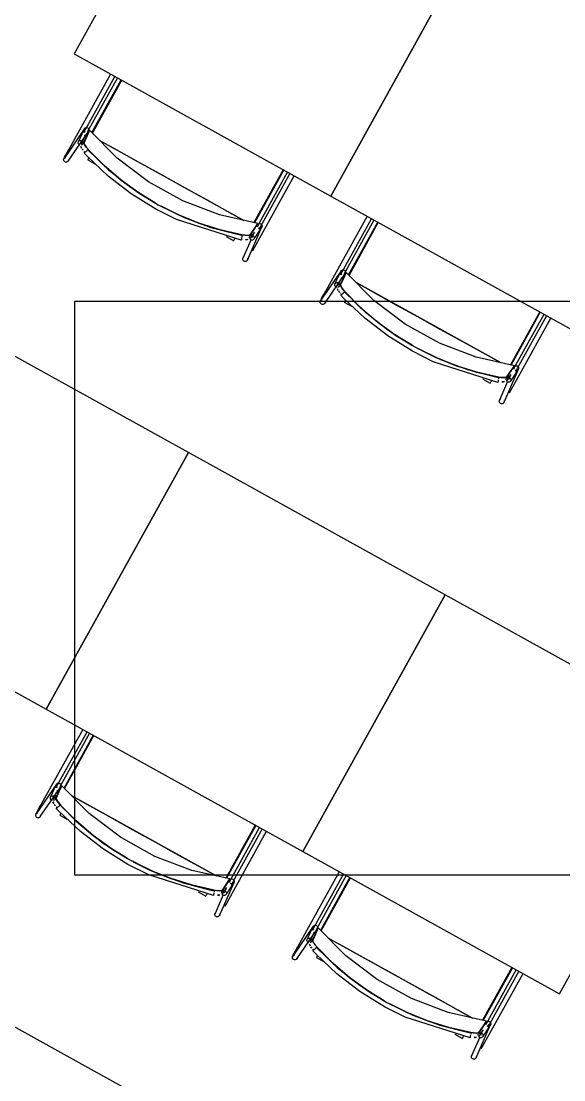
# Model space of a CAD drawing. Header units: metres. Extents: x 2.5 to 42.6, y 0.9 to 31.9.
# Drawn here: x 22.553 to 23.027, y 19.971 to 20.895 of the extents above; entities that cross this region are included whole.
import ezdxf

# ---------------------------------------------------------------- set-up
doc = ezdxf.new("R2010")
doc.units = ezdxf.units.M
for name, color, linetype in [('ARREDI', 9, 'Continuous'), ('PARETI_STRUTTURE', 7, 'Continuous'), ('WAYFINDING_RIQUADRI', 7, 'Continuous')]:
    doc.layers.add(name, color=color, linetype=linetype)

msp = doc.modelspace()

# ---------------------------------------------------------------- linework, layer by layer
at = {"layer": 'ARREDI'}
for points in [[(22.72375, 21.09001), (22.59968, 20.86616), (22.82353, 20.74209), (22.9476, 20.96594)], [(22.9476, 20.96594), (22.82353, 20.74209), (23.04737, 20.61802), (23.17144, 20.84187)], [(22.47561, 20.64232), (22.35154, 20.41847), (22.57539, 20.2944), (22.69946, 20.51825)], [(22.69946, 20.51825), (22.57539, 20.2944), (22.79924, 20.17033), (22.92331, 20.39418)], [(22.9233, 20.39418), (22.79923, 20.17033), (23.02308, 20.04626), (23.14715, 20.27011)], [(22.45132, 20.07056), (22.32725, 19.84671), (22.5511, 19.72264), (22.67517, 19.94649)]]:
    msp.add_lwpolyline(points, close=True, dxfattribs=at)
for points in [[(22.6152, 20.79741), (22.6407, 20.84342)], [(22.75331, 20.70834), (22.75661, 20.71324), (22.75989, 20.71816), (22.7265, 20.72567), (22.69448, 20.73787), (22.6645, 20.75449), (22.63718, 20.77519), (22.61311, 20.79952), (22.61068, 20.79413), (22.60828, 20.78873), (22.60839, 20.78785), (22.60917, 20.78634), (22.61049, 20.78446), (22.61207, 20.78259)], [(22.60934, 20.79786), (22.60877, 20.79836), (22.60841, 20.79901), (22.60829, 20.79975), (22.60844, 20.80048), (22.60866, 20.80091), (22.60866, 20.80093), (22.60881, 20.80112), (22.6094, 20.80158), (22.6101, 20.80182)], [(22.61011, 20.80182), (22.61086, 20.8018), (22.61155, 20.80153), (22.61212, 20.80103), (22.61248, 20.80037), (22.61261, 20.79964), (22.61247, 20.7989)], [(22.61136, 20.79805), (22.61312, 20.79951)], [(22.60498, 20.78651), (22.60427, 20.78678), (22.6037, 20.78726), (22.60333, 20.7879), (22.60322, 20.78863), (22.60322, 20.7887), (22.60335, 20.78935), (22.60341, 20.78949), (22.60373, 20.78997), (22.60431, 20.79043), (22.60502, 20.79067)], [(22.60502, 20.79067), (22.60577, 20.79065), (22.60648, 20.79039), (22.60705, 20.7899), (22.60741, 20.78926), (22.60754, 20.78854), (22.60754, 20.78853), (22.6074, 20.78782), (22.60734, 20.78768), (22.60702, 20.78719), (22.60644, 20.78674), (22.60573, 20.7865)], [(22.60598, 20.78771), (22.60773, 20.79164), (22.60827, 20.79285)], [(22.61206, 20.78259), (22.6104, 20.78455), (22.60913, 20.78641), (22.60838, 20.78788), (22.60826, 20.78874)], [(22.60905, 20.7946), (22.60944, 20.79547)], [(22.62186, 20.79068), (22.63439, 20.78373), (22.65451, 20.77258), (22.6747, 20.76139), (22.69491, 20.75018), (22.71511, 20.73898), (22.73523, 20.72783), (22.74777, 20.72089)], [(22.74776, 20.72089), (22.62187, 20.79067)], [(22.59536, 20.78336), (22.59534, 20.78337), (22.59538, 20.78335), (22.59565, 20.78319), (22.59609, 20.78294)], [(22.5961, 20.78295), (22.59668, 20.78263)], [(22.60541, 20.7854), (22.60616, 20.78392)], [(22.60621, 20.78387), (22.60544, 20.78537)], [(22.60752, 20.78198), (22.60673, 20.78312)], [(22.60673, 20.78311), (22.60745, 20.78207)], [(22.60905, 20.78016), (22.60835, 20.78099)], [(22.60845, 20.77962), (22.60843, 20.77961)], [(22.60846, 20.77964), (22.60867, 20.77982), (22.60905, 20.78015), (22.60955, 20.7806), (22.6101, 20.7811), (22.61064, 20.7816)], [(22.61065, 20.78159), (22.61112, 20.78202), (22.61147, 20.78233), (22.61164, 20.78248)], [(22.67062, 20.73595), (22.65636, 20.74463), (22.64057, 20.75608), (22.62578, 20.76876), (22.61205, 20.78259)], [(22.61216, 20.78248), (22.62585, 20.76869), (22.64063, 20.75603), (22.65638, 20.74462), (22.67062, 20.73596)], [(22.59299, 20.7716), (22.59224, 20.77161), (22.59154, 20.77189), (22.59097, 20.77239), (22.5906, 20.77304), (22.59049, 20.77378), (22.59063, 20.77451), (22.59086, 20.77494), (22.59086, 20.77496), (22.59102, 20.77515), (22.5916, 20.77561), (22.59231, 20.77585)], [(22.59481, 20.77367), (22.59467, 20.77293), (22.59443, 20.7725), (22.59443, 20.77249), (22.59428, 20.7723), (22.5937, 20.77184), (22.59299, 20.7716)], [(22.61254, 20.77559), (22.61218, 20.77494), (22.61186, 20.77437), (22.61162, 20.77394), (22.6115, 20.77372)], [(22.7825, 20.76483), (22.757, 20.71882)], [(22.69013, 20.7259), (22.67552, 20.73324)], [(22.67553, 20.73323), (22.69009, 20.72591)], [(22.69066, 20.72565), (22.70844, 20.71844), (22.727, 20.71262), (22.74596, 20.70832)], [(22.7461, 20.70829), (22.72712, 20.7126), (22.70852, 20.71842), (22.6907, 20.72564)], [(22.7599, 20.71816), (22.7595, 20.71517), (22.7599, 20.71816)], [(22.75972, 20.71729), (22.76026, 20.7178), (22.76096, 20.71808), (22.76171, 20.71812), (22.76243, 20.71791), (22.76302, 20.71746), (22.76344, 20.71683)], [(22.76344, 20.71683), (22.76362, 20.71611), (22.76352, 20.71536), (22.76344, 20.71514), (22.76344, 20.71512), (22.76319, 20.71471), (22.76265, 20.71419), (22.76195, 20.7139), (22.7612, 20.71386), (22.76048, 20.71408)], [(22.83905, 20.67334), (22.86455, 20.71935)], [(22.73887, 20.70312), (22.73899, 20.70335), (22.73923, 20.70377), (22.73955, 20.70435), (22.73991, 20.70499)], [(22.74587, 20.70585), (22.74575, 20.70511), (22.74564, 20.70446), (22.74555, 20.70396), (22.7455, 20.70368), (22.7455, 20.70364), (22.7455, 20.70365), (22.74554, 20.70389)], [(22.74623, 20.70788), (22.74619, 20.70766), (22.7461, 20.7072), (22.74599, 20.70658)], [(22.7461, 20.7083), (22.74852, 20.70795), (22.75081, 20.70784), (22.75251, 20.70798), (22.75331, 20.70834)], [(22.75333, 20.70834), (22.75255, 20.70797), (22.7509, 20.70782), (22.74864, 20.70793), (22.74611, 20.70829)], [(22.75259, 20.70573), (22.75267, 20.70646), (22.75291, 20.70699), (22.75301, 20.70711), (22.75352, 20.70761), (22.75353, 20.70761), (22.75421, 20.70789), (22.75495, 20.70792), (22.75566, 20.7077), (22.75627, 20.70724), (22.75667, 20.70661)], [(22.75689, 20.71062), (22.75608, 20.70942), (22.75276, 20.70451)], [(22.75668, 20.70661), (22.75686, 20.70589), (22.75677, 20.70515), (22.75654, 20.70462), (22.75644, 20.70448), (22.75597, 20.70403), (22.75591, 20.704), (22.75523, 20.70372), (22.7545, 20.70369), (22.75377, 20.70391), (22.75318, 20.70437)], [(22.75116, 20.70408), (22.7503, 20.70401), (22.74905, 20.70407)], [(22.74905, 20.70406), (22.75036, 20.704)], [(22.75428, 20.69528), (22.75486, 20.69496)], [(22.74688, 20.6863), (22.7467, 20.68702), (22.7468, 20.68777), (22.74688, 20.68799), (22.74688, 20.68801), (22.74713, 20.68842), (22.74767, 20.68894)], [(22.75085, 20.68797), (22.75103, 20.68725), (22.75093, 20.6865), (22.75085, 20.68628), (22.75085, 20.68626), (22.7506, 20.68585), (22.75006, 20.68533), (22.74936, 20.68504), (22.74861, 20.685), (22.74789, 20.68522), (22.7473, 20.68568), (22.74688, 20.68629)], [(22.75486, 20.69495), (22.75531, 20.6947), (22.75557, 20.69456)], [(22.75562, 20.69453), (22.7556, 20.69455)], [(22.83319, 20.67379), (22.83262, 20.67429), (22.83226, 20.67494), (22.83213, 20.67568), (22.83228, 20.67641), (22.83251, 20.67684), (22.83251, 20.67686), (22.83266, 20.67705), (22.83324, 20.67751), (22.83395, 20.67775)], [(22.83395, 20.67775), (22.8347, 20.67774), (22.8354, 20.67746), (22.83597, 20.67696), (22.83633, 20.67631), (22.83645, 20.67557), (22.83631, 20.67483)], [(22.82982, 20.66364), (22.83157, 20.66757), (22.83225, 20.66909)], [(22.97715, 20.58427), (22.98046, 20.58917), (22.98374, 20.59409), (22.95035, 20.6016), (22.91832, 20.6138), (22.88833, 20.63042), (22.86103, 20.65112), (22.83696, 20.67545), (22.83453, 20.67006), (22.83213, 20.66466), (22.83224, 20.66378), (22.83301, 20.66227), (22.83433, 20.66039), (22.83592, 20.65852)], [(22.83289, 20.67053), (22.83328, 20.6714)], [(22.8352, 20.67398), (22.83697, 20.67544)], [(22.8192, 20.65929), (22.81919, 20.65931), (22.81923, 20.65928), (22.81949, 20.65912), (22.81994, 20.65887)], [(22.81994, 20.65888), (22.82053, 20.65856)], [(22.82882, 20.66245), (22.82812, 20.66271), (22.82755, 20.6632), (22.82717, 20.66383), (22.82706, 20.66456), (22.82706, 20.66463), (22.8272, 20.66528), (22.82725, 20.66542), (22.82757, 20.6659), (22.82816, 20.66636), (22.82887, 20.6666)], [(22.82887, 20.6666), (22.82962, 20.66658), (22.83032, 20.66632), (22.83089, 20.66583), (22.83125, 20.66519), (22.83138, 20.66447), (22.83138, 20.66446), (22.83124, 20.66375), (22.83119, 20.66361), (22.83087, 20.66312), (22.83028, 20.66267), (22.82957, 20.66243)], [(22.82926, 20.66133), (22.83001, 20.65985)], [(22.83005, 20.6598), (22.82929, 20.6613)], [(22.83137, 20.65791), (22.83057, 20.65905)], [(22.83057, 20.65904), (22.83129, 20.658)], [(22.8359, 20.65852), (22.83425, 20.66048), (22.83297, 20.66234), (22.83222, 20.66381), (22.83211, 20.66467)], [(22.83449, 20.65752), (22.83497, 20.65795), (22.83531, 20.65826), (22.83548, 20.65841)], [(22.89447, 20.61188), (22.8802, 20.62056), (22.86441, 20.63201), (22.84962, 20.64469), (22.8359, 20.65852)], [(22.836, 20.65841), (22.8497, 20.64462), (22.86448, 20.63196), (22.88023, 20.62055), (22.89446, 20.6119)], [(22.8457, 20.66661), (22.85823, 20.65966), (22.87836, 20.64851), (22.89855, 20.63732), (22.91876, 20.62611), (22.93895, 20.61491), (22.95908, 20.60376), (22.97162, 20.59682)], [(22.9716, 20.59682), (22.84571, 20.6666)], [(22.81683, 20.64753), (22.81608, 20.64754), (22.81539, 20.64782), (22.81482, 20.64832), (22.81445, 20.64897), (22.81433, 20.64971), (22.81447, 20.65044), (22.81471, 20.65087), (22.81471, 20.65089), (22.81486, 20.65108), (22.81545, 20.65154), (22.81615, 20.65178)], [(22.81865, 20.6496), (22.81851, 20.64886), (22.81828, 20.64843), (22.81828, 20.64842), (22.81812, 20.64823), (22.81754, 20.64777), (22.81683, 20.64753)], [(22.8329, 20.65609), (22.83219, 20.65692)], [(22.83229, 20.65555), (22.83228, 20.65554)], [(22.83231, 20.65557), (22.83252, 20.65575), (22.83289, 20.65608), (22.83339, 20.65653), (22.83395, 20.65703), (22.83449, 20.65753)], [(22.83639, 20.65152), (22.83602, 20.65087), (22.8357, 20.6503), (22.83547, 20.64987), (22.83534, 20.64965)], [(23.00635, 20.64076), (22.98085, 20.59475)], [(22.91398, 20.60183), (22.89937, 20.60917)], [(22.89938, 20.60916), (22.91393, 20.60184)], [(22.91451, 20.60158), (22.93229, 20.59437), (22.95084, 20.58855), (22.9698, 20.58425)], [(22.96995, 20.58422), (22.95096, 20.58853), (22.93236, 20.59435), (22.91454, 20.60157)], [(22.98374, 20.59409), (22.98334, 20.5911), (22.98374, 20.59409)], [(22.98356, 20.59322), (22.9841, 20.59373), (22.9848, 20.59401), (22.98555, 20.59405), (22.98627, 20.59385), (22.98687, 20.59339), (22.98729, 20.59276)], [(22.98073, 20.58655), (22.97992, 20.58535), (22.9766, 20.58044)], [(22.98728, 20.59276), (22.98746, 20.59204), (22.98737, 20.59129), (22.98728, 20.59107), (22.98728, 20.59105), (22.98703, 20.59064), (22.98649, 20.59012), (22.9858, 20.58983), (22.98505, 20.58979), (22.98433, 20.59001)], [(22.96271, 20.57905), (22.96284, 20.57928), (22.96307, 20.5797), (22.96339, 20.58028), (22.96375, 20.58092)], [(22.96972, 20.58178), (22.96959, 20.58104), (22.96948, 20.58039), (22.9694, 20.57989), (22.96934, 20.57961), (22.96934, 20.57957), (22.96934, 20.57958), (22.96939, 20.57982)], [(22.97007, 20.58381), (22.97003, 20.58359), (22.96995, 20.58313), (22.96984, 20.58251)], [(22.96995, 20.58423), (22.97236, 20.58388), (22.97465, 20.58377), (22.97635, 20.58391), (22.97715, 20.58427)], [(22.97718, 20.58427), (22.9764, 20.5839), (22.97474, 20.58375), (22.97248, 20.58386), (22.96995, 20.58422)], [(22.975, 20.58001), (22.97414, 20.57994), (22.97289, 20.58)], [(22.9729, 20.57999), (22.9742, 20.57994)], [(22.97643, 20.58166), (22.97652, 20.58239), (22.97675, 20.58292), (22.97685, 20.58305), (22.97736, 20.58355), (22.97738, 20.58355), (22.97806, 20.58382), (22.9788, 20.58385), (22.9795, 20.58363), (22.98011, 20.58317), (22.98052, 20.58255)], [(22.98052, 20.58254), (22.9807, 20.58182), (22.98062, 20.58108), (22.98038, 20.58055), (22.98029, 20.58041), (22.9798, 20.57996), (22.97976, 20.57993), (22.97908, 20.57965), (22.97834, 20.57962), (22.97762, 20.57985), (22.97702, 20.5803)], [(22.97812, 20.57121), (22.97871, 20.57089)], [(22.97871, 20.57088), (22.97915, 20.57063), (22.97942, 20.57049)], [(22.97946, 20.57046), (22.97945, 20.57048)], [(22.97073, 20.56223), (22.97056, 20.56295), (22.97064, 20.5637), (22.97073, 20.56392), (22.97073, 20.56394), (22.97098, 20.56435), (22.97152, 20.56487)], [(22.97469, 20.5639), (22.97488, 20.56318), (22.97478, 20.56243), (22.97469, 20.56221), (22.97469, 20.5622), (22.97444, 20.56178), (22.9739, 20.56126), (22.97321, 20.56097), (22.97246, 20.56093), (22.97174, 20.56115), (22.97114, 20.56161), (22.97072, 20.56222)], [(22.59091, 20.22565), (22.61641, 20.27166)], [(22.58505, 20.2261), (22.58448, 20.2266), (22.58412, 20.22725), (22.58399, 20.22799), (22.58415, 20.22872), (22.58437, 20.22915), (22.58437, 20.22917), (22.58452, 20.22936), (22.5851, 20.22982), (22.58581, 20.23006)], [(22.72901, 20.13658), (22.73232, 20.14148), (22.7356, 20.1464), (22.70221, 20.15391), (22.67018, 20.16611), (22.64021, 20.18273), (22.61289, 20.20343), (22.58882, 20.22776), (22.58639, 20.22237), (22.58399, 20.21697), (22.5841, 20.21609), (22.58488, 20.21458), (22.5862, 20.2127), (22.58778, 20.21083)], [(22.58581, 20.23006), (22.58656, 20.23005), (22.58726, 20.22977), (22.58783, 20.22927), (22.58819, 20.22861), (22.58831, 20.22788), (22.58817, 20.22714)], [(22.58706, 20.22629), (22.58883, 20.22775)], [(22.58069, 20.21475), (22.57998, 20.21502), (22.57941, 20.2155), (22.57903, 20.21614), (22.57892, 20.21687), (22.57892, 20.21694), (22.57906, 20.21759), (22.57912, 20.21773), (22.57944, 20.21821), (22.58002, 20.21867), (22.58073, 20.21891)], [(22.58073, 20.21891), (22.58148, 20.21889), (22.58219, 20.21863), (22.58275, 20.21814), (22.58312, 20.2175), (22.58324, 20.21678), (22.58324, 20.21677), (22.5831, 20.21606), (22.58305, 20.21592), (22.58273, 20.21543), (22.58214, 20.21498), (22.58144, 20.21474)], [(22.58168, 20.21595), (22.58343, 20.21988), (22.58411, 20.2214)], [(22.58776, 20.21083), (22.58611, 20.21279), (22.58483, 20.21465), (22.58408, 20.21612), (22.58397, 20.21698)], [(22.58475, 20.22284), (22.58514, 20.22371)], [(22.59756, 20.21892), (22.61009, 20.21197), (22.63022, 20.20082), (22.65041, 20.18963), (22.67061, 20.17843)], [(22.72346, 20.14913), (22.59757, 20.21891)], [(22.57106, 20.2116), (22.57105, 20.21161), (22.57109, 20.21159), (22.57135, 20.21143), (22.5718, 20.21118)], [(22.5718, 20.21119), (22.57239, 20.21087)], [(22.58112, 20.21364), (22.58187, 20.21216)], [(22.58191, 20.21211), (22.58115, 20.21361)], [(22.58243, 20.21135), (22.58315, 20.21031)], [(22.58323, 20.21022), (22.58244, 20.21136)], [(22.58476, 20.2084), (22.58405, 20.20923)], [(22.58415, 20.20786), (22.58414, 20.20785)], [(22.58417, 20.20788), (22.58438, 20.20806), (22.58475, 20.20841), (22.58525, 20.20884), (22.58581, 20.20934), (22.58635, 20.20984)], [(22.58635, 20.20983), (22.58683, 20.21026), (22.58717, 20.21057), (22.58734, 20.21072)], [(22.64633, 20.16419), (22.63207, 20.17287), (22.61627, 20.18432), (22.60148, 20.197), (22.58776, 20.21083)], [(22.58786, 20.21072), (22.60156, 20.19693), (22.61634, 20.18427), (22.63209, 20.17286), (22.64632, 20.1642)], [(22.5687, 20.19984), (22.56795, 20.19985), (22.56725, 20.20013), (22.56668, 20.20063), (22.56631, 20.20128), (22.5662, 20.20202), (22.56633, 20.20275), (22.56657, 20.20318), (22.56657, 20.2032), (22.56672, 20.20339), (22.56731, 20.20385), (22.56801, 20.20409)], [(22.57051, 20.20191), (22.57037, 20.20117), (22.57014, 20.20074), (22.57014, 20.20073), (22.56998, 20.20054), (22.5694, 20.20008), (22.56869, 20.19984)], [(22.58825, 20.20383), (22.58789, 20.20318), (22.58757, 20.20261), (22.58733, 20.20218), (22.5872, 20.20196)], [(22.7582, 20.19307), (22.7327, 20.14706)], [(22.67063, 20.17842), (22.69082, 20.16723), (22.71094, 20.15608), (22.72347, 20.14913)], [(22.66584, 20.15414), (22.65123, 20.16148)], [(22.65124, 20.16147), (22.6658, 20.15415)], [(22.66637, 20.15389), (22.68415, 20.14668), (22.7027, 20.14086), (22.72166, 20.13656)], [(22.72181, 20.13653), (22.70282, 20.14084), (22.68422, 20.14666), (22.6664, 20.15388)], [(22.73561, 20.1464), (22.7352, 20.14341), (22.73561, 20.1464)], [(22.73542, 20.14553), (22.73597, 20.14604), (22.73666, 20.14634), (22.73741, 20.14636), (22.73813, 20.14615), (22.73873, 20.1457), (22.73915, 20.14507)], [(22.73914, 20.14507), (22.73932, 20.14435), (22.73923, 20.1436), (22.73914, 20.14338), (22.73914, 20.14336), (22.73889, 20.14295), (22.73835, 20.14243), (22.73766, 20.14214), (22.73691, 20.1421), (22.73619, 20.14232)], [(22.81475, 20.10158), (22.84025, 20.14759)], [(22.71457, 20.13136), (22.7147, 20.13159), (22.71493, 20.13201), (22.71525, 20.13259), (22.71561, 20.13323)], [(22.72158, 20.13409), (22.72145, 20.13335), (22.72134, 20.1327), (22.72126, 20.1322), (22.7212, 20.13192), (22.7212, 20.13188), (22.7212, 20.13189), (22.72125, 20.13213)], [(22.72194, 20.13612), (22.72189, 20.1359), (22.72181, 20.13544), (22.7217, 20.13482)], [(22.72181, 20.13654), (22.72422, 20.13619), (22.72652, 20.13608), (22.72821, 20.13622), (22.72902, 20.13658)], [(22.72904, 20.13657), (22.72826, 20.13621), (22.72661, 20.13606), (22.72434, 20.13617), (22.72181, 20.13653)], [(22.72686, 20.13232), (22.726, 20.13225), (22.72475, 20.13231)], [(22.72476, 20.1323), (22.72606, 20.13224)], [(22.7283, 20.13397), (22.72838, 20.1347), (22.72861, 20.13523), (22.72871, 20.13536), (22.72923, 20.13586), (22.72924, 20.13586), (22.72992, 20.13613), (22.73066, 20.13616), (22.73136, 20.13594), (22.73198, 20.13548), (22.73238, 20.13486)], [(22.73259, 20.13886), (22.73179, 20.13766), (22.72847, 20.13275)], [(22.73238, 20.13485), (22.73256, 20.13413), (22.73248, 20.13339), (22.73224, 20.13286), (22.73215, 20.13272), (22.73167, 20.13227), (22.73162, 20.13224), (22.73094, 20.13196), (22.7302, 20.13193), (22.72948, 20.13216), (22.72888, 20.13261)], [(22.72998, 20.12352), (22.73057, 20.1232)], [(22.73057, 20.12319), (22.73101, 20.12294), (22.73128, 20.1228)], [(22.73132, 20.12277), (22.73131, 20.12279)], [(22.72259, 20.11454), (22.72242, 20.11526), (22.7225, 20.11601), (22.72259, 20.11623), (22.72259, 20.11625), (22.72284, 20.11666), (22.72338, 20.11718)], [(22.72656, 20.11621), (22.72674, 20.11549), (22.72664, 20.11474), (22.72656, 20.11452), (22.72656, 20.11451), (22.72631, 20.11409), (22.72576, 20.11357), (22.72507, 20.11328), (22.72432, 20.11324), (22.7236, 20.11346), (22.723, 20.11392), (22.72258, 20.11453)], [(22.80889, 20.10203), (22.80832, 20.10253), (22.80796, 20.10318), (22.80784, 20.10392), (22.80799, 20.10465), (22.80821, 20.10508), (22.80821, 20.1051), (22.80836, 20.10529), (22.80895, 20.10575), (22.80966, 20.10599)], [(22.80966, 20.10599), (22.81041, 20.10598), (22.8111, 20.1057), (22.81167, 20.1052), (22.81203, 20.10455), (22.81216, 20.10381), (22.81202, 20.10307)], [(22.80553, 20.09188), (22.80728, 20.09581), (22.80796, 20.09733)], [(22.95286, 20.01251), (22.95616, 20.01741), (22.95944, 20.02233), (22.92605, 20.02984), (22.89403, 20.04204), (22.86404, 20.05866), (22.83673, 20.07936), (22.81266, 20.10369), (22.81023, 20.0983), (22.80783, 20.0929), (22.80794, 20.09202), (22.80872, 20.09051), (22.81004, 20.08863), (22.81162, 20.08676)], [(22.8086, 20.09877), (22.80899, 20.09964)], [(22.81091, 20.10222), (22.81267, 20.10368)], [(22.79491, 20.08753), (22.79489, 20.08755), (22.79495, 20.08752), (22.7952, 20.08736), (22.79564, 20.08711)], [(22.79565, 20.08712), (22.79623, 20.0868)], [(22.80453, 20.09069), (22.80382, 20.09095), (22.80325, 20.09144), (22.80288, 20.09207), (22.80277, 20.0928), (22.80277, 20.09287), (22.80291, 20.09352), (22.80296, 20.09366), (22.80328, 20.09414), (22.80386, 20.0946), (22.80457, 20.09484)], [(22.80457, 20.09484), (22.80532, 20.09482), (22.80603, 20.09456), (22.8066, 20.09407), (22.80696, 20.09343), (22.80709, 20.09271), (22.80709, 20.0927), (22.80695, 20.09199), (22.80689, 20.09185), (22.80657, 20.09136), (22.80599, 20.09091), (22.80528, 20.09067)], [(22.80496, 20.08957), (22.80571, 20.0881)], [(22.80576, 20.08804), (22.80499, 20.08954)], [(22.80707, 20.08615), (22.80628, 20.08729)], [(22.80628, 20.08728), (22.807, 20.08624)], [(22.81161, 20.08676), (22.80995, 20.08872), (22.80868, 20.09058), (22.80793, 20.09205), (22.80782, 20.09291)], [(22.80801, 20.08381), (22.80822, 20.08399), (22.8086, 20.08434), (22.8091, 20.08477), (22.80965, 20.08527), (22.8102, 20.08577)], [(22.8102, 20.08576), (22.81067, 20.08619), (22.81102, 20.0865), (22.81119, 20.08665)], [(22.85551, 20.04909), (22.84013, 20.06026), (22.82532, 20.07294), (22.81161, 20.08676)], [(22.81171, 20.08665), (22.8254, 20.07286), (22.84018, 20.0602), (22.85551, 20.04909)], [(22.82141, 20.09485), (22.83394, 20.08791), (22.85406, 20.07675), (22.87426, 20.06556), (22.89446, 20.05435), (22.91466, 20.04316), (22.93478, 20.032), (22.94733, 20.02506)], [(22.94731, 20.02506), (22.82142, 20.09484)], [(22.79254, 20.07577), (22.79179, 20.07578), (22.7911, 20.07606), (22.79053, 20.07656), (22.79015, 20.07721), (22.79004, 20.07795), (22.79018, 20.07868), (22.79041, 20.07911), (22.79041, 20.07913), (22.79057, 20.07932), (22.79115, 20.07978), (22.79186, 20.08002)], [(22.79436, 20.07784), (22.79422, 20.0771), (22.79398, 20.07667), (22.79398, 20.07666), (22.79383, 20.07647), (22.79325, 20.07601), (22.79254, 20.07577)], [(22.8086, 20.08433), (22.8079, 20.08516)], [(22.808, 20.0838), (22.80798, 20.08378)], [(22.81209, 20.07976), (22.81173, 20.07911), (22.81141, 20.07854), (22.81117, 20.07811), (22.81105, 20.07789)], [(22.98197, 20.06885), (22.95655, 20.02299)], [(22.87017, 20.04012), (22.85591, 20.04881)], [(22.85593, 20.04879), (22.87017, 20.04013)], [(22.88968, 20.03007), (22.87507, 20.03741)], [(22.87508, 20.0374), (22.88964, 20.03008)], [(22.89022, 20.02982), (22.90799, 20.02261), (22.92655, 20.0168), (22.94551, 20.01249)], [(22.94565, 20.01246), (22.92667, 20.01677), (22.90807, 20.02259), (22.89025, 20.02981)], [(22.95945, 20.02233), (22.95905, 20.01935), (22.95945, 20.02233)], [(22.95927, 20.02146), (22.95981, 20.02197), (22.96051, 20.02226), (22.96126, 20.02229), (22.96198, 20.02208), (22.96258, 20.02163), (22.96299, 20.021)], [(22.94578, 20.01205), (22.94574, 20.01183), (22.94565, 20.01137), (22.94554, 20.01074)], [(22.94565, 20.01247), (22.94807, 20.01212), (22.95036, 20.01201), (22.95206, 20.01215), (22.95286, 20.01251)], [(22.95288, 20.01251), (22.9521, 20.01214), (22.95045, 20.01199), (22.94819, 20.0121), (22.94566, 20.01246)], [(22.95214, 20.0099), (22.95222, 20.01063), (22.95246, 20.01116), (22.95256, 20.01129), (22.95307, 20.01179), (22.95309, 20.01179), (22.95377, 20.01206), (22.9545, 20.01209), (22.95521, 20.01187), (22.95582, 20.01141), (22.95622, 20.01079)], [(22.95644, 20.01479), (22.95563, 20.01359), (22.95231, 20.00867)], [(22.96299, 20.021), (22.96317, 20.02028), (22.96307, 20.01953), (22.96299, 20.01931), (22.96299, 20.0193), (22.96274, 20.01888), (22.9622, 20.01836), (22.9615, 20.01807), (22.96075, 20.01803), (22.96003, 20.01825)], [(22.93842, 20.00729), (22.93854, 20.00752), (22.93878, 20.00794), (22.9391, 20.00852), (22.93946, 20.00916)], [(22.94543, 20.01002), (22.9453, 20.00928), (22.94519, 20.00863), (22.94511, 20.00813), (22.94505, 20.00785), (22.94505, 20.00781), (22.94505, 20.00782), (22.94509, 20.00806)], [(22.95071, 20.00825), (22.94985, 20.00818), (22.9486, 20.00824)], [(22.94861, 20.00823), (22.94991, 20.00818)], [(22.95623, 20.01078), (22.95641, 20.01006), (22.95633, 20.00932), (22.95609, 20.00879), (22.95599, 20.00865), (22.95551, 20.0082), (22.95546, 20.00817), (22.95478, 20.00789), (22.95405, 20.00786), (22.95333, 20.00809), (22.95273, 20.00854)], [(22.95383, 19.99945), (22.95441, 19.99913)], [(22.95441, 19.99912), (22.95486, 19.99887), (22.95512, 19.99873)], [(22.95517, 19.9987), (22.95515, 19.99872)], [(22.94643, 19.99047), (22.94627, 19.99119), (22.94635, 19.99194), (22.94643, 19.99216), (22.94643, 19.99218), (22.94668, 19.99259), (22.94722, 19.99311)], [(22.9504, 19.99214), (22.95058, 19.99142), (22.95048, 19.99067), (22.9504, 19.99045), (22.9504, 19.99044), (22.95015, 19.99002), (22.94961, 19.9895), (22.94891, 19.98921), (22.94816, 19.98917), (22.94744, 19.98939), (22.94684, 19.98985), (22.94643, 19.99046)]]:
    msp.add_lwpolyline(points, dxfattribs=at)
at = {"layer": 'PARETI_STRUTTURE'}
for points in [[(22.63147, 20.84855), (22.59534, 20.78336)], [(22.60813, 20.79751), (22.63526, 20.84644)], [(22.63742, 20.84525), (22.61147, 20.79844)], [(22.61562, 20.79699), (22.6412, 20.84315)], [(22.60866, 20.80092), (22.59086, 20.77494)], [(22.59443, 20.7725), (22.61224, 20.79847)], [(22.60341, 20.78949), (22.60844, 20.80013)], [(22.61235, 20.79826), (22.61229, 20.79814), (22.61223, 20.79803), (22.61218, 20.7979), (22.61212, 20.79779), (22.61207, 20.79767), (22.61201, 20.79756), (22.61196, 20.79743), (22.6119, 20.79732), (22.61185, 20.79719), (22.61179, 20.79708), (22.61173, 20.79696), (22.61168, 20.79685), (22.61162, 20.79672), (22.61157, 20.7966), (22.6115, 20.79649), (22.61144, 20.79636), (22.61139, 20.79625), (22.61133, 20.79613), (22.61128, 20.79601), (22.61122, 20.79589), (22.61116, 20.79578), (22.61111, 20.79565), (22.61105, 20.79554), (22.611, 20.79542), (22.61094, 20.79531), (22.61089, 20.79518), (22.61083, 20.79506), (22.61078, 20.79494), (22.61072, 20.79482), (22.61066, 20.79471), (22.61061, 20.79458), (22.61055, 20.79447), (22.6105, 20.79435), (22.61044, 20.79424), (22.61039, 20.79411), (22.61033, 20.794), (22.61028, 20.79388), (22.61022, 20.79376), (22.61016, 20.79364), (22.61011, 20.79351), (22.61005, 20.7934), (22.61, 20.79328), (22.60994, 20.79317), (22.60987, 20.79304), (22.60982, 20.79293), (22.60976, 20.79281), (22.60971, 20.79269), (22.60965, 20.79257), (22.6096, 20.79246), (22.60954, 20.79233), (22.60948, 20.79222), (22.60943, 20.7921), (22.60937, 20.79197), (22.60932, 20.79186), (22.60926, 20.79174), (22.60921, 20.79163), (22.60915, 20.7915), (22.6091, 20.79139), (22.60904, 20.79126), (22.60898, 20.79115), (22.60893, 20.79103), (22.60887, 20.79092), (22.60882, 20.79079), (22.60876, 20.79067), (22.60871, 20.79056), (22.60865, 20.79043), (22.6086, 20.79032), (22.60854, 20.79019), (22.60848, 20.79008), (22.60843, 20.78996), (22.60837, 20.78985), (22.6083, 20.78972), (22.60825, 20.78961), (22.60819, 20.78949), (22.60814, 20.78938), (22.60808, 20.78925), (22.60803, 20.78913), (22.60797, 20.78901), (22.60791, 20.78889), (22.60786, 20.78878), (22.6078, 20.78865), (22.60775, 20.78854), (22.60769, 20.78842), (22.60764, 20.78831), (22.60758, 20.78818), (22.60753, 20.78807), (22.60747, 20.78794), (22.60741, 20.78783), (22.60736, 20.78771), (22.60735, 20.78768)], [(22.60771, 20.79165), (22.60679, 20.79001)], [(22.59068, 20.77472), (22.59129, 20.77592), (22.59204, 20.77735), (22.5936, 20.78021), (22.59535, 20.78336)], [(22.67095, 20.73079), (22.64948, 20.74413), (22.62943, 20.75955), (22.61102, 20.77687), (22.60843, 20.77961)], [(22.61166, 20.7825), (22.6297, 20.76503), (22.64938, 20.74948), (22.67053, 20.73598), (22.67306, 20.73457)], [(22.61148, 20.77368), (22.61772, 20.77022)], [(22.782, 20.76511), (22.75642, 20.71894)], [(22.75956, 20.71568), (22.78579, 20.76301)], [(22.78795, 20.76181), (22.76237, 20.71564)], [(22.75562, 20.69453), (22.79174, 20.75971)], [(22.67305, 20.73457), (22.69557, 20.72353), (22.71907, 20.71481), (22.74332, 20.70849), (22.74623, 20.70791)], [(22.7455, 20.70364), (22.68902, 20.72169), (22.67095, 20.73079)], [(22.85531, 20.72447), (22.81919, 20.65929)], [(22.75085, 20.68627), (22.76343, 20.71513)], [(22.75291, 20.70699), (22.75925, 20.71685)], [(22.76344, 20.71514), (22.76289, 20.71451), (22.76282, 20.7144), (22.76275, 20.71429), (22.76268, 20.71418), (22.76261, 20.71407), (22.76253, 20.71396), (22.76246, 20.71385), (22.76239, 20.71375), (22.76232, 20.71364), (22.76225, 20.71353), (22.76218, 20.71341), (22.76211, 20.7133), (22.76204, 20.71319), (22.76197, 20.71308), (22.7619, 20.71297), (22.76182, 20.71286), (22.76175, 20.71275), (22.76168, 20.71264), (22.76161, 20.71253), (22.76154, 20.71241), (22.76147, 20.7123), (22.7614, 20.71219), (22.76133, 20.71208), (22.76126, 20.71197), (22.76118, 20.71186), (22.76111, 20.71175), (22.76104, 20.71165), (22.76097, 20.71154), (22.7609, 20.71143), (22.76083, 20.71132), (22.76076, 20.71121), (22.76069, 20.7111), (22.76062, 20.71098), (22.76055, 20.71087), (22.76047, 20.71076), (22.7604, 20.71065), (22.76033, 20.71054), (22.76026, 20.71043), (22.76019, 20.71032), (22.76012, 20.71021), (22.76005, 20.7101), (22.75998, 20.70998), (22.75991, 20.70987), (22.75984, 20.70976), (22.75976, 20.70965), (22.75969, 20.70955), (22.75962, 20.70944), (22.75955, 20.70933), (22.75948, 20.70922), (22.75941, 20.70911), (22.75934, 20.709), (22.75928, 20.70889), (22.75921, 20.70878), (22.75914, 20.70866), (22.75905, 20.70855), (22.75898, 20.70844), (22.75891, 20.70833), (22.75884, 20.70822), (22.75878, 20.70811), (22.75871, 20.708), (22.75864, 20.70789), (22.75857, 20.70778), (22.7585, 20.70766), (22.75841, 20.70755), (22.75834, 20.70746), (22.75828, 20.70735), (22.75821, 20.70723), (22.75814, 20.70712), (22.75807, 20.70701), (22.758, 20.7069), (22.75793, 20.70679), (22.75786, 20.70668), (22.75779, 20.70657), (22.75771, 20.70646), (22.75764, 20.70635), (22.75757, 20.70623), (22.7575, 20.70612), (22.75743, 20.70601), (22.75736, 20.7059), (22.75729, 20.70579), (22.75722, 20.70568), (22.75715, 20.70557), (22.75708, 20.70546), (22.757, 20.70536), (22.75693, 20.70525), (22.75686, 20.70514), (22.75679, 20.70503), (22.75672, 20.70491), (22.75665, 20.7048), (22.75658, 20.70469), (22.75653, 20.70462)], [(22.75947, 20.71686), (22.75904, 20.71588)], [(22.76225, 20.71544), (22.76082, 20.71287)], [(22.83198, 20.67344), (22.8591, 20.72237)], [(22.86126, 20.72118), (22.83532, 20.67437)], [(22.83947, 20.67292), (22.86505, 20.71908)], [(22.73217, 20.70679), (22.73885, 20.70308)], [(22.75648, 20.71002), (22.75462, 20.70575)], [(22.75517, 20.70777), (22.75567, 20.70867)], [(22.75397, 20.70426), (22.74688, 20.688)], [(22.83251, 20.67685), (22.8147, 20.65087)], [(22.81828, 20.64843), (22.83609, 20.6744)], [(22.82725, 20.66542), (22.83228, 20.67606)], [(22.83155, 20.66758), (22.83064, 20.66594)], [(22.83619, 20.6742), (22.83613, 20.67407), (22.83608, 20.67396), (22.83602, 20.67383), (22.83597, 20.67372), (22.83591, 20.6736), (22.83586, 20.67349), (22.8358, 20.67336), (22.83574, 20.67325), (22.83569, 20.67313), (22.83563, 20.67301), (22.83558, 20.67289), (22.83552, 20.67278), (22.83547, 20.67265), (22.83541, 20.67253), (22.83534, 20.67242), (22.83529, 20.67229), (22.83523, 20.67218), (22.83518, 20.67206), (22.83512, 20.67195), (22.83506, 20.67182), (22.83501, 20.67171), (22.83495, 20.67158), (22.8349, 20.67147), (22.83484, 20.67135), (22.83479, 20.67124), (22.83473, 20.67111), (22.83468, 20.67099), (22.83462, 20.67088), (22.83456, 20.67075), (22.83451, 20.67064), (22.83445, 20.67051), (22.8344, 20.6704), (22.83434, 20.67028), (22.83429, 20.67017), (22.83423, 20.67004), (22.83418, 20.66993), (22.83412, 20.66981), (22.83406, 20.6697), (22.83401, 20.66957), (22.83395, 20.66945), (22.8339, 20.66933), (22.83384, 20.66921), (22.83379, 20.6691), (22.83372, 20.66897), (22.83366, 20.66886), (22.83361, 20.66874), (22.83355, 20.66863), (22.83349, 20.6685), (22.83344, 20.66839), (22.83338, 20.66826), (22.83333, 20.66815), (22.83327, 20.66803), (22.83322, 20.6679), (22.83316, 20.66779), (22.83311, 20.66767), (22.83305, 20.66756), (22.83299, 20.66743), (22.83294, 20.66732), (22.83288, 20.6672), (22.83283, 20.66708), (22.83277, 20.66696), (22.83272, 20.66685), (22.83266, 20.66672), (22.83261, 20.66661), (22.83255, 20.66649), (22.83249, 20.66636), (22.83244, 20.66625), (22.83238, 20.66613), (22.83233, 20.66601), (22.83227, 20.66589), (22.83222, 20.66578), (22.83215, 20.66565), (22.83209, 20.66554), (22.83204, 20.66542), (22.83198, 20.66531), (22.83193, 20.66518), (22.83187, 20.66506), (22.83181, 20.66495), (22.83176, 20.66482), (22.8317, 20.66471), (22.83165, 20.66458), (22.83159, 20.66447), (22.83154, 20.66435), (22.83148, 20.66424), (22.83143, 20.66411), (22.83137, 20.664), (22.83131, 20.66388), (22.83126, 20.66376), (22.8312, 20.66364), (22.83119, 20.66361)], [(22.81453, 20.65066), (22.81514, 20.65185), (22.81589, 20.65328), (22.81745, 20.65614), (22.8192, 20.65929)], [(22.8355, 20.65843), (22.85356, 20.64096), (22.87322, 20.62541), (22.89438, 20.61191), (22.8969, 20.6105)], [(22.8948, 20.60671), (22.87333, 20.62006), (22.85327, 20.63548), (22.83487, 20.6528), (22.83227, 20.65553)], [(22.83533, 20.64961), (22.84156, 20.64615)], [(23.00585, 20.64104), (22.98027, 20.59487)], [(22.97946, 20.57046), (23.01559, 20.63564)], [(22.9834, 20.59161), (23.00964, 20.63894)], [(23.0118, 20.63774), (22.98622, 20.59157)], [(22.96934, 20.57957), (22.91287, 20.59762), (22.8948, 20.60672)], [(22.8969, 20.6105), (22.91941, 20.59946), (22.94291, 20.59074), (22.96716, 20.58442), (22.97008, 20.58384)], [(22.9747, 20.5622), (22.98728, 20.59106)], [(22.97676, 20.58292), (22.98309, 20.59278)], [(22.98033, 20.58595), (22.97847, 20.58169)], [(22.97902, 20.5837), (22.97952, 20.5846)], [(22.98729, 20.59107), (22.98673, 20.59044), (22.98666, 20.59033), (22.98659, 20.59022), (22.98652, 20.59011), (22.98645, 20.59), (22.98637, 20.58989), (22.9863, 20.58978), (22.98623, 20.58968), (22.98616, 20.58957), (22.98609, 20.58946), (22.98602, 20.58935), (22.98595, 20.58923), (22.98588, 20.58912), (22.98581, 20.58901), (22.98575, 20.5889), (22.98566, 20.58879), (22.98559, 20.58868), (22.98552, 20.58857), (22.98545, 20.58846), (22.98538, 20.58835), (22.98531, 20.58823), (22.98525, 20.58812), (22.98518, 20.58801), (22.98511, 20.5879), (22.98502, 20.58779), (22.98495, 20.58768), (22.98488, 20.58758), (22.98481, 20.58747), (22.98475, 20.58736), (22.98468, 20.58725), (22.98461, 20.58714), (22.98454, 20.58703), (22.98447, 20.58691), (22.9844, 20.5868), (22.98431, 20.58669), (22.98425, 20.58658), (22.98418, 20.58647), (22.98411, 20.58636), (22.98404, 20.58625), (22.98397, 20.58614), (22.9839, 20.58603), (22.98383, 20.58591), (22.98376, 20.5858), (22.98369, 20.58569), (22.98361, 20.58558), (22.98354, 20.58548), (22.98347, 20.58537), (22.9834, 20.58526), (22.98333, 20.58515), (22.98326, 20.58504), (22.98319, 20.58493), (22.98312, 20.58482), (22.98305, 20.58471), (22.98298, 20.5846), (22.9829, 20.58448), (22.98283, 20.58437), (22.98276, 20.58426), (22.98269, 20.58415), (22.98262, 20.58404), (22.98255, 20.58393), (22.98248, 20.58382), (22.98241, 20.58371), (22.98234, 20.5836), (22.98226, 20.58348), (22.98219, 20.58339), (22.98212, 20.58328), (22.98205, 20.58316), (22.98198, 20.58305), (22.98191, 20.58294), (22.98184, 20.58283), (22.98177, 20.58272), (22.9817, 20.58261), (22.98163, 20.5825), (22.98155, 20.58239), (22.98148, 20.58228), (22.98141, 20.58216), (22.98134, 20.58205), (22.98127, 20.58194), (22.9812, 20.58183), (22.98113, 20.58172), (22.98106, 20.58161), (22.981, 20.5815), (22.98093, 20.58139), (22.98084, 20.58129), (22.98077, 20.58118), (22.9807, 20.58107), (22.98063, 20.58096), (22.98056, 20.58085), (22.9805, 20.58073), (22.98043, 20.58062), (22.98037, 20.58055)], [(22.98331, 20.59279), (22.98288, 20.59181)], [(22.9861, 20.59137), (22.98467, 20.5888)], [(22.95601, 20.58272), (22.96269, 20.57901)], [(22.97782, 20.58019), (22.97072, 20.56393)], [(22.60717, 20.27678), (22.57105, 20.2116)], [(22.58384, 20.22575), (22.61096, 20.27468)], [(22.61312, 20.27349), (22.58718, 20.22668)], [(22.59133, 20.22523), (22.61691, 20.27139)], [(22.58437, 20.22916), (22.56656, 20.20318)], [(22.57014, 20.20074), (22.58795, 20.22671)], [(22.57911, 20.21773), (22.58414, 20.22837)], [(22.58805, 20.22651), (22.588, 20.22638), (22.58794, 20.22627), (22.58788, 20.22615), (22.58783, 20.22603), (22.58777, 20.22591), (22.58772, 20.2258), (22.58766, 20.22567), (22.58761, 20.22556), (22.58755, 20.22544), (22.5875, 20.22533), (22.58744, 20.2252), (22.58738, 20.22509), (22.58733, 20.22496), (22.58727, 20.22484), (22.5872, 20.22473), (22.58715, 20.2246), (22.58709, 20.22449), (22.58704, 20.22437), (22.58698, 20.22426), (22.58693, 20.22413), (22.58687, 20.22402), (22.58681, 20.2239), (22.58676, 20.22378), (22.5867, 20.22366), (22.58665, 20.22355), (22.58659, 20.22342), (22.58654, 20.2233), (22.58648, 20.22319), (22.58643, 20.22306), (22.58637, 20.22295), (22.58631, 20.22283), (22.58626, 20.22271), (22.5862, 20.22259), (22.58615, 20.22248), (22.58609, 20.22235), (22.58604, 20.22224), (22.58598, 20.22212), (22.58593, 20.22201), (22.58587, 20.22188), (22.58581, 20.22176), (22.58576, 20.22165), (22.5857, 20.22152), (22.58565, 20.22141), (22.58558, 20.22128), (22.58552, 20.22117), (22.58547, 20.22105), (22.58541, 20.22094), (22.58536, 20.22081), (22.5853, 20.2207), (22.58525, 20.22058), (22.58519, 20.22046), (22.58513, 20.22034), (22.58508, 20.22021), (22.58502, 20.2201), (22.58497, 20.21998), (22.58491, 20.21987), (22.58486, 20.21974), (22.5848, 20.21963), (22.58475, 20.21951), (22.58469, 20.2194), (22.58463, 20.21927), (22.58458, 20.21916), (22.58452, 20.21903), (22.58447, 20.21891), (22.58441, 20.2188), (22.58436, 20.21867), (22.5843, 20.21856), (22.58425, 20.21844), (22.58419, 20.21833), (22.58413, 20.2182), (22.58408, 20.21809), (22.58401, 20.21796), (22.58395, 20.21785), (22.5839, 20.21773), (22.58384, 20.21762), (22.58379, 20.21749), (22.58373, 20.21737), (22.58368, 20.21726), (22.58362, 20.21713), (22.58356, 20.21702), (22.58351, 20.2169), (22.58345, 20.21678), (22.5834, 20.21666), (22.58334, 20.21655), (22.58329, 20.21642), (22.58323, 20.21631), (22.58318, 20.21619), (22.58312, 20.21608), (22.58306, 20.21595), (22.58305, 20.21592)], [(22.58342, 20.21989), (22.5825, 20.21825)], [(22.56639, 20.20296), (22.567, 20.20416), (22.56775, 20.20559), (22.56931, 20.20845), (22.57106, 20.2116)], [(22.64666, 20.15903), (22.62519, 20.17237), (22.60513, 20.18779), (22.58673, 20.20511), (22.58413, 20.20785)], [(22.58736, 20.21074), (22.60541, 20.19327), (22.62509, 20.17772), (22.64624, 20.16422), (22.64877, 20.16281)], [(22.58719, 20.20192), (22.59342, 20.19846)], [(22.73132, 20.12277), (22.76745, 20.18795)], [(22.75771, 20.19335), (22.73213, 20.14718)], [(22.73526, 20.14392), (22.7615, 20.19125)], [(22.76366, 20.19005), (22.73808, 20.14388)], [(22.64876, 20.16281), (22.67127, 20.15177), (22.69477, 20.14305), (22.71902, 20.13673), (22.72194, 20.13615)], [(22.7212, 20.13188), (22.66473, 20.14993), (22.64666, 20.15903)], [(22.83102, 20.15271), (22.79489, 20.08753)], [(22.80768, 20.10168), (22.83481, 20.15061)], [(22.72656, 20.11451), (22.73914, 20.14337)], [(22.72862, 20.13523), (22.73495, 20.14509)], [(22.73915, 20.14338), (22.73859, 20.14275), (22.73852, 20.14264), (22.73845, 20.14253), (22.73838, 20.14242), (22.73831, 20.14231), (22.73823, 20.1422), (22.73816, 20.14209), (22.73809, 20.14199), (22.73802, 20.14188), (22.73795, 20.14177), (22.73788, 20.14165), (22.73781, 20.14154), (22.73774, 20.14143), (22.73768, 20.14132), (22.73761, 20.14121), (22.73752, 20.1411), (22.73745, 20.14099), (22.73738, 20.14088), (22.73731, 20.14077), (22.73724, 20.14065), (22.73718, 20.14054), (22.73711, 20.14043), (22.73704, 20.14032), (22.73697, 20.14021), (22.73688, 20.1401), (22.73681, 20.13999), (22.73674, 20.13989), (22.73668, 20.13978), (22.73661, 20.13967), (22.73654, 20.13956), (22.73647, 20.13945), (22.7364, 20.13934), (22.73633, 20.13922), (22.73626, 20.13911), (22.73618, 20.139), (22.73611, 20.13889), (22.73604, 20.13878), (22.73597, 20.13867), (22.7359, 20.13856), (22.73583, 20.13845), (22.73576, 20.13834), (22.73569, 20.13822), (22.73562, 20.13811), (22.73555, 20.138), (22.73547, 20.13789), (22.7354, 20.13779), (22.73533, 20.13768), (22.73526, 20.13757), (22.73519, 20.13746), (22.73512, 20.13735), (22.73505, 20.13724), (22.73498, 20.13713), (22.73491, 20.13702), (22.73484, 20.1369), (22.73476, 20.13679), (22.73469, 20.13668), (22.73462, 20.13657), (22.73455, 20.13646), (22.73448, 20.13635), (22.73441, 20.13624), (22.73434, 20.13613), (22.73427, 20.13602), (22.7342, 20.1359), (22.73412, 20.13579), (22.73405, 20.1357), (22.73398, 20.13559), (22.73391, 20.13547), (22.73384, 20.13536), (22.73377, 20.13525), (22.7337, 20.13514), (22.73363, 20.13503), (22.73356, 20.13492), (22.73349, 20.13481), (22.73341, 20.1347), (22.73334, 20.13459), (22.73327, 20.13447), (22.7332, 20.13436), (22.73313, 20.13425), (22.73306, 20.13414), (22.73299, 20.13403), (22.73293, 20.13392), (22.73286, 20.13381), (22.73279, 20.1337), (22.7327, 20.1336), (22.73263, 20.13349), (22.73256, 20.13338), (22.73249, 20.13327), (22.73243, 20.13315), (22.73236, 20.13304), (22.73229, 20.13293), (22.73223, 20.13286)], [(22.73518, 20.1451), (22.73475, 20.14412)], [(22.73796, 20.14368), (22.73653, 20.14111)], [(22.83697, 20.14942), (22.81102, 20.10261)], [(22.81517, 20.10116), (22.84075, 20.14732)], [(22.70787, 20.13503), (22.71455, 20.13132)], [(22.72968, 20.1325), (22.72258, 20.11624)], [(22.73219, 20.13826), (22.73033, 20.134)], [(22.73088, 20.13601), (22.73138, 20.13691)], [(22.80821, 20.10509), (22.79041, 20.07911)], [(22.80296, 20.09366), (22.80799, 20.1043)], [(22.79398, 20.07667), (22.81179, 20.10264)], [(22.80726, 20.09582), (22.80634, 20.09418)], [(22.8119, 20.10244), (22.81184, 20.10231), (22.81178, 20.1022), (22.81173, 20.10207), (22.81167, 20.10196), (22.81162, 20.10184), (22.81156, 20.10173), (22.81151, 20.1016), (22.81145, 20.10149), (22.8114, 20.10137), (22.81134, 20.10125), (22.81128, 20.10113), (22.81123, 20.10102), (22.81117, 20.10089), (22.81112, 20.10077), (22.81105, 20.10066), (22.81099, 20.10053), (22.81094, 20.10042), (22.81088, 20.1003), (22.81083, 20.10019), (22.81077, 20.10006), (22.81071, 20.09995), (22.81066, 20.09982), (22.8106, 20.09971), (22.81055, 20.09959), (22.81049, 20.09948), (22.81044, 20.09935), (22.81038, 20.09923), (22.81033, 20.09912), (22.81027, 20.09899), (22.81021, 20.09888), (22.81016, 20.09875), (22.8101, 20.09864), (22.81005, 20.09852), (22.80999, 20.09841), (22.80994, 20.09828), (22.80988, 20.09817), (22.80983, 20.09805), (22.80977, 20.09794), (22.80971, 20.09781), (22.80966, 20.09769), (22.8096, 20.09757), (22.80955, 20.09745), (22.80948, 20.09734), (22.80942, 20.09721), (22.80937, 20.0971), (22.80931, 20.09698), (22.80926, 20.09687), (22.8092, 20.09674), (22.80915, 20.09663), (22.80909, 20.0965), (22.80903, 20.09639), (22.80898, 20.09627), (22.80892, 20.09614), (22.80887, 20.09603), (22.80881, 20.09591), (22.80876, 20.0958), (22.8087, 20.09567), (22.80865, 20.09556), (22.80859, 20.09544), (22.80853, 20.09532), (22.80848, 20.0952), (22.80842, 20.09509), (22.80837, 20.09496), (22.80831, 20.09484), (22.80826, 20.09473), (22.8082, 20.0946), (22.80815, 20.09449), (22.80809, 20.09437), (22.80803, 20.09425), (22.80798, 20.09413), (22.80792, 20.09402), (22.80785, 20.09389), (22.8078, 20.09378), (22.80774, 20.09366), (22.80769, 20.09355), (22.80763, 20.09342), (22.80758, 20.0933), (22.80752, 20.09319), (22.80746, 20.09306), (22.80741, 20.09295), (22.80735, 20.09282), (22.8073, 20.09271), (22.80724, 20.09259), (22.80719, 20.09248), (22.80713, 20.09235), (22.80708, 20.09224), (22.80702, 20.09212), (22.80696, 20.092), (22.80691, 20.09188), (22.8069, 20.09185)], [(22.79024, 20.0789), (22.79085, 20.08009), (22.7916, 20.08152), (22.79315, 20.08438), (22.79489, 20.08753)], [(22.81121, 20.08667), (22.82926, 20.0692), (22.84893, 20.05365), (22.87008, 20.04015), (22.87261, 20.03874)], [(22.8705, 20.03496), (22.84903, 20.0483), (22.82898, 20.06372), (22.81057, 20.08104), (22.80798, 20.08378)], [(22.81103, 20.07785), (22.81727, 20.07439)], [(22.98155, 20.06928), (22.95597, 20.02311)], [(22.95517, 19.9987), (22.99129, 20.06389)], [(22.95911, 20.01985), (22.98535, 20.06718)], [(22.9875, 20.06598), (22.96192, 20.01981)], [(22.94505, 20.00781), (22.88857, 20.02586), (22.8705, 20.03496)], [(22.8726, 20.03874), (22.89512, 20.0277), (22.91862, 20.01898), (22.94287, 20.01266), (22.94579, 20.01208)], [(22.95902, 20.02103), (22.95859, 20.02005)], [(22.9504, 19.99044), (22.96299, 20.0193)], [(22.95246, 20.01116), (22.9588, 20.02102)], [(22.95604, 20.01419), (22.95417, 20.00993)], [(22.95473, 20.01194), (22.95523, 20.01284)], [(22.96299, 20.01931), (22.96244, 20.01868), (22.96237, 20.01857), (22.9623, 20.01846), (22.96223, 20.01835), (22.96216, 20.01824), (22.96208, 20.01813), (22.96201, 20.01802), (22.96194, 20.01792), (22.96187, 20.01781), (22.9618, 20.0177), (22.96173, 20.01759), (22.96166, 20.01747), (22.96159, 20.01736), (22.96152, 20.01725), (22.96145, 20.01714), (22.96137, 20.01703), (22.9613, 20.01692), (22.96123, 20.01681), (22.96116, 20.0167), (22.96109, 20.01659), (22.96102, 20.01647), (22.96095, 20.01636), (22.96088, 20.01625), (22.96081, 20.01614), (22.96073, 20.01603), (22.96066, 20.01592), (22.96059, 20.01582), (22.96052, 20.01571), (22.96045, 20.0156), (22.96038, 20.01549), (22.96031, 20.01538), (22.96024, 20.01527), (22.96017, 20.01515), (22.9601, 20.01504), (22.96002, 20.01493), (22.95995, 20.01482), (22.95988, 20.01471), (22.95981, 20.0146), (22.95974, 20.01449), (22.95967, 20.01438), (22.9596, 20.01427), (22.95953, 20.01415), (22.95946, 20.01404), (22.9594, 20.01393), (22.95931, 20.01382), (22.95924, 20.01372), (22.95917, 20.01361), (22.9591, 20.0135), (22.95903, 20.01339), (22.95896, 20.01328), (22.9589, 20.01317), (22.95883, 20.01306), (22.95876, 20.01295), (22.95869, 20.01284), (22.9586, 20.01272), (22.95853, 20.01261), (22.95846, 20.0125), (22.9584, 20.01239), (22.95833, 20.01228), (22.95826, 20.01217), (22.95819, 20.01206), (22.95812, 20.01195), (22.95805, 20.01184), (22.95796, 20.01172), (22.9579, 20.01163), (22.95783, 20.01152), (22.95776, 20.0114), (22.95769, 20.01129), (22.95762, 20.01118), (22.95755, 20.01107), (22.95748, 20.01096), (22.95741, 20.01085), (22.95734, 20.01074), (22.95726, 20.01063), (22.95719, 20.01052), (22.95712, 20.0104), (22.95705, 20.01029), (22.95698, 20.01018), (22.95691, 20.01007), (22.95684, 20.00996), (22.95677, 20.00985), (22.9567, 20.00974), (22.95663, 20.00963), (22.95655, 20.00953), (22.95648, 20.00942), (22.95641, 20.00931), (22.95634, 20.0092), (22.95627, 20.00909), (22.9562, 20.00897), (22.95613, 20.00886), (22.95608, 20.00879)], [(22.96181, 20.01961), (22.96038, 20.01705)], [(22.93172, 20.01096), (22.9384, 20.00725)], [(22.95352, 20.00843), (22.94643, 19.99217)]]:
    msp.add_lwpolyline(points, dxfattribs=at)
at = {"layer": 'WAYFINDING_RIQUADRI'}
msp.add_lwpolyline([(22.6, 20.15), (24.2, 20.15), (24.2, 20.65), (22.6, 20.65)], close=True, dxfattribs=at)

doc.saveas('drawing.dxf')
